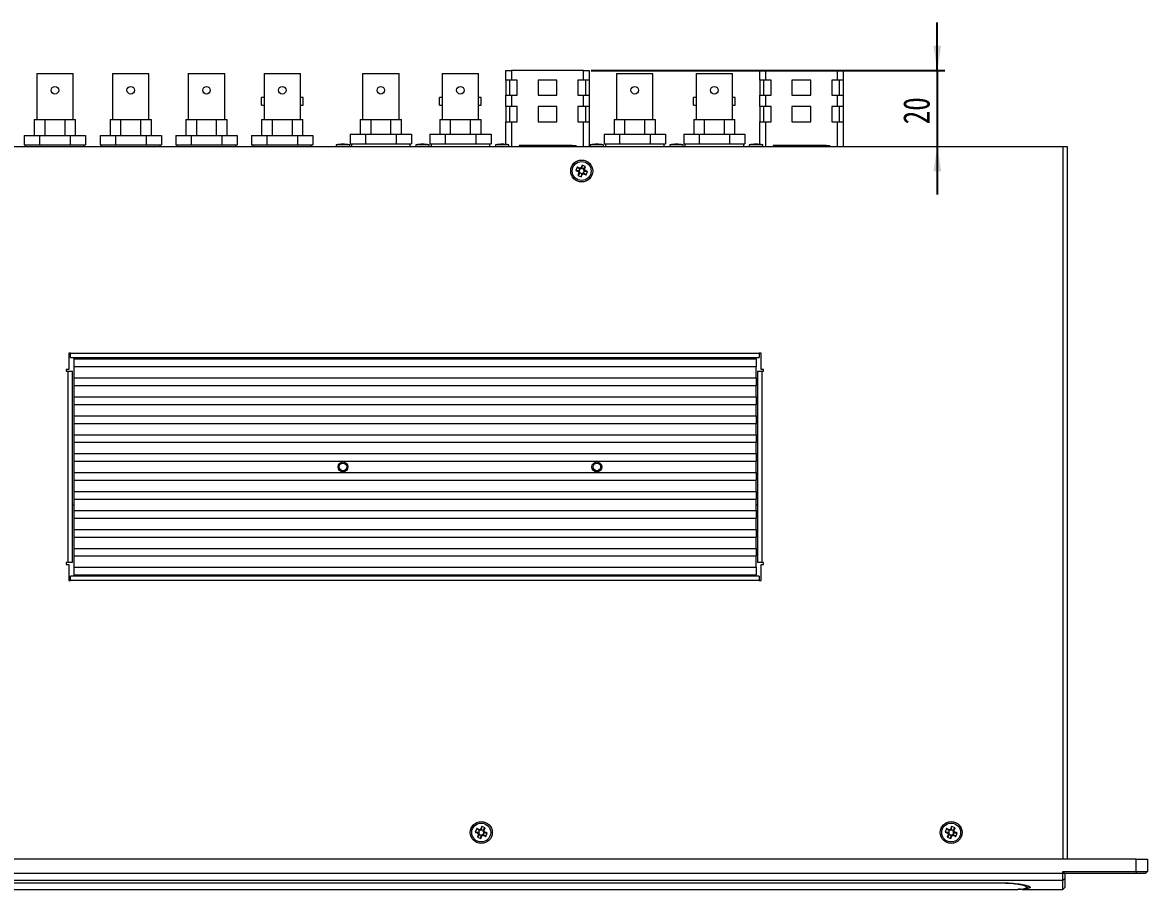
# Model space of a CAD drawing. Header units: millimetres. Extents: x 5 to 589, y 5 to 415.
# Drawn here: x 241.4 to 389.8, y 129.2 to 243.6 of the extents above; entities that cross this region are included whole.
import ezdxf

# ---------------------------------------------------------------- set-up
doc = ezdxf.new("R2010")
doc.units = ezdxf.units.MM
doc.styles.add('SLDTEXTSTYLE0', font='TXT', dxfattribs={"width": 0.75})
doc.dimstyles.new('SLDDIMSTYLE3', dxfattribs={"dimtxt": 3.5, "dimasz": 3.302, "dimexe": 0, "dimexo": 0.0625, "dimgap": 0.875, "dimtad": 1, "dimlfac": 2, "dimrnd": 1e-09, "dimzin": 12, "dimdsep": 46, "dimtxsty": 'SLDTEXTSTYLE0', "dimsah": 1, "dimcen": 0.09, "dimadec": 0, "dimazin": 3, "dimtfac": 1, "dimtmove": 0, "dimatfit": 0, "dimfxl": 1, "dimfrac": 2, "dimtolj": 1, "dimtzin": 12, "dimarcsym": 0})

# ---------------------------------------------------------------- blocks, each defined once
blk = doc.blocks.new('_D_3')
for p, q in [((362.11, 237.27), (362.11, 243.62)), ((316.43, 237.27), (363.11, 237.27)), ((362.11, 237.27), (362.11, 227.27)), ((362.11, 227.27), (362.11, 220.92))]:
    blk.add_line(p, q)
for points in [[(362.11, 237.27), (362.62, 240.58), (361.6, 240.58)], [(362.11, 227.27), (361.6, 223.97), (362.62, 223.97)]]:
    blk.add_solid(points)
at = {"insert": (357.6, 230.19), "char_height": 3.5, "attachment_point": 1, "rotation": 90, "style": 'SLDTEXTSTYLE0'}
blk.add_mtext('20', dxfattribs=at)

msp = doc.modelspace()

# ---------------------------------------------------------------- linework, layer by layer
at = {"color": 7, "linetype": 'Continuous', "lineweight": 15}
for p, q in [((243.2943, 236.8748), (243.2943, 230.8248)), ((243.2943, 236.8748), (248.0943, 236.8748)), ((248.0943, 230.8248), (248.0943, 236.8748)), ((253.2943, 236.8748), (253.2943, 230.8248)), ((253.2943, 236.8748), (258.0943, 236.8748)), ((258.0943, 230.8248), (258.0943, 236.8748)), ((263.2943, 236.8748), (263.2943, 230.8248)), ((263.2943, 236.8748), (268.0943, 236.8748)), ((268.0943, 230.8248), (268.0943, 236.8748)), ((273.2943, 236.8748), (273.2943, 230.8248)), ((273.2943, 236.8748), (278.0943, 236.8748)), ((278.0943, 230.8248), (278.0943, 236.8748)), ((286.2943, 236.8748), (286.2943, 230.8248)), ((286.2943, 236.8748), (291.0943, 236.8748)), ((291.0943, 230.8248), (291.0943, 236.8748)), ((296.7943, 236.8748), (296.7943, 230.8248)), ((296.7943, 236.8748), (301.5943, 236.8748)), ((301.5943, 230.8248), (301.5943, 236.8748)), ((305.1843, 236.0248), (305.1843, 237.2748)), ((305.1843, 237.2748), (305.9343, 237.2748)), ((305.9343, 236.0248), (305.1843, 236.0248)), ((305.1843, 236.0248), (305.1843, 234.0248)), ((305.6843, 236.0248), (305.6843, 234.0248)), ((305.9343, 237.2748), (305.9343, 236.0248)), ((315.4343, 237.2748), (305.9343, 237.2748)), ((306.6843, 236.0248), (305.9343, 236.0248)), ((306.6843, 234.0248), (306.6843, 236.0248)), ((311.9343, 236.0248), (309.4343, 236.0248)), ((309.4343, 236.0248), (309.4343, 234.0248)), ((311.9343, 234.0248), (311.9343, 236.0248)), ((315.4343, 236.0248), (314.6843, 236.0248)), ((314.6843, 236.0248), (314.6843, 234.0248)), ((315.4343, 236.0248), (315.4343, 237.2748)), ((315.4343, 237.2748), (316.1843, 237.2748)), ((316.1843, 236.0248), (315.4343, 236.0248)), ((315.6843, 236.0248), (315.6843, 234.0248)), ((316.1843, 237.2748), (316.1843, 236.0248)), ((316.1843, 236.0248), (316.1843, 234.0248)), ((319.7943, 236.8748), (319.7943, 230.8248)), ((319.7943, 236.8748), (324.5943, 236.8748)), ((324.5943, 230.8248), (324.5943, 236.8748)), ((330.2943, 236.8748), (330.2943, 230.8248)), ((330.2943, 236.8748), (335.0943, 236.8748)), ((335.0943, 230.8248), (335.0943, 236.8748)), ((338.6843, 236.0248), (338.6843, 237.2748)), ((338.6843, 237.2748), (339.4343, 237.2748)), ((339.4343, 236.0248), (338.6843, 236.0248)), ((338.6843, 236.0248), (338.6843, 234.0248)), ((339.1843, 236.0248), (339.1843, 234.0248)), ((339.4343, 237.2748), (339.4343, 236.0248)), ((348.9343, 237.2748), (339.4343, 237.2748)), ((340.1843, 236.0248), (339.4343, 236.0248)), ((340.1843, 234.0248), (340.1843, 236.0248)), ((345.4343, 236.0248), (342.9343, 236.0248)), ((342.9343, 236.0248), (342.9343, 234.0248)), ((345.4343, 234.0248), (345.4343, 236.0248)), ((348.9343, 236.0248), (348.1843, 236.0248)), ((348.1843, 236.0248), (348.1843, 234.0248)), ((348.9343, 236.0248), (348.9343, 237.2748)), ((348.9343, 237.2748), (349.6843, 237.2748)), ((349.6843, 236.0248), (348.9343, 236.0248)), ((349.1843, 236.0248), (349.1843, 234.0248)), ((349.6843, 237.2748), (349.6843, 236.0248)), ((349.6843, 236.0248), (349.6843, 234.0248)), ((273.2943, 233.7248), (272.9443, 233.7248)), ((272.9443, 232.7248), (272.9443, 233.7248)), ((278.4443, 233.7248), (278.0943, 233.7248)), ((278.4443, 232.7248), (278.4443, 233.7248)), ((296.7943, 233.7248), (296.4443, 233.7248)), ((296.4443, 232.7248), (296.4443, 233.7248)), ((301.9443, 233.7248), (301.5943, 233.7248)), ((301.9443, 232.7248), (301.9443, 233.7248)), ((305.1843, 232.5248), (305.1843, 234.0248)), ((305.1843, 234.0248), (305.9343, 234.0248)), ((305.9343, 234.0248), (305.9343, 232.5248)), ((305.9343, 234.0248), (306.6843, 234.0248)), ((309.4343, 234.0248), (311.9343, 234.0248)), ((314.6843, 234.0248), (315.4343, 234.0248)), ((315.4343, 232.5248), (315.4343, 234.0248)), ((315.4343, 234.0248), (316.1843, 234.0248)), ((316.1843, 234.0248), (316.1843, 232.5248)), ((330.2943, 233.7248), (329.9443, 233.7248)), ((329.9443, 232.7248), (329.9443, 233.7248)), ((335.4443, 233.7248), (335.0943, 233.7248)), ((335.4443, 232.7248), (335.4443, 233.7248)), ((338.6843, 232.5248), (338.6843, 234.0248)), ((338.6843, 234.0248), (339.4343, 234.0248)), ((339.4343, 234.0248), (339.4343, 232.5248)), ((339.4343, 234.0248), (340.1843, 234.0248)), ((342.9343, 234.0248), (345.4343, 234.0248)), ((348.1843, 234.0248), (348.9343, 234.0248)), ((348.9343, 232.5248), (348.9343, 234.0248)), ((348.9343, 234.0248), (349.6843, 234.0248)), ((349.6843, 234.0248), (349.6843, 232.5248)), ((272.9443, 232.7248), (273.2943, 232.7248)), ((278.0943, 232.7248), (278.4443, 232.7248)), ((296.4443, 232.7248), (296.7943, 232.7248)), ((301.5943, 232.7248), (301.9443, 232.7248)), ((305.9343, 232.5248), (305.1843, 232.5248)), ((305.1843, 232.5248), (305.1843, 230.5248)), ((305.6843, 232.5248), (305.6843, 230.5248)), ((306.6843, 232.5248), (305.9343, 232.5248)), ((306.6843, 230.5248), (306.6843, 232.5248)), ((309.4343, 232.5248), (309.4343, 230.5248)), ((311.9343, 232.5248), (309.4343, 232.5248)), ((311.9343, 230.5248), (311.9343, 232.5248)), ((315.4343, 232.5248), (314.6843, 232.5248)), ((314.6843, 232.5248), (314.6843, 230.5248)), ((316.1843, 232.5248), (315.4343, 232.5248)), ((315.6843, 232.5248), (315.6843, 230.5248)), ((316.1843, 232.5248), (316.1843, 230.5248)), ((329.9443, 232.7248), (330.2943, 232.7248)), ((335.0943, 232.7248), (335.4443, 232.7248)), ((339.4343, 232.5248), (338.6843, 232.5248)), ((338.6843, 232.5248), (338.6843, 230.5248)), ((339.1843, 232.5248), (339.1843, 230.5248)), ((340.1843, 232.5248), (339.4343, 232.5248)), ((340.1843, 230.5248), (340.1843, 232.5248)), ((342.9343, 232.5248), (342.9343, 230.5248)), ((345.4343, 232.5248), (342.9343, 232.5248)), ((345.4343, 230.5248), (345.4343, 232.5248)), ((348.9343, 232.5248), (348.1843, 232.5248)), ((348.1843, 232.5248), (348.1843, 230.5248)), ((349.6843, 232.5248), (348.9343, 232.5248)), ((349.1843, 232.5248), (349.1843, 230.5248)), ((349.6843, 232.5248), (349.6843, 230.5248)), ((242.9693, 230.8248), (242.9693, 228.7248)), ((242.9693, 230.8248), (244.4018, 230.8248)), ((244.4018, 228.7248), (244.4018, 230.8248)), ((244.4018, 230.8248), (246.9869, 230.8248)), ((246.9869, 230.8248), (246.9869, 228.7248)), ((246.9869, 230.8248), (248.4193, 230.8248)), ((248.4193, 228.7248), (248.4193, 230.8248)), ((252.9693, 230.8248), (252.9693, 228.7248)), ((252.9693, 230.8248), (254.4018, 230.8248)), ((254.4018, 228.7248), (254.4018, 230.8248)), ((254.4018, 230.8248), (256.9869, 230.8248)), ((256.9869, 230.8248), (256.9869, 228.7248)), ((256.9869, 230.8248), (258.4193, 230.8248)), ((258.4193, 228.7248), (258.4193, 230.8248)), ((262.9693, 230.8248), (262.9693, 228.7248)), ((262.9693, 230.8248), (264.4018, 230.8248)), ((264.4018, 228.7248), (264.4018, 230.8248)), ((264.4018, 230.8248), (266.9869, 230.8248)), ((266.9869, 230.8248), (266.9869, 228.7248)), ((266.9869, 230.8248), (268.4193, 230.8248)), ((268.4193, 228.7248), (268.4193, 230.8248)), ((272.9693, 230.8248), (272.9693, 228.7248)), ((272.9693, 230.8248), (274.4018, 230.8248)), ((274.4018, 228.7248), (274.4018, 230.8248)), ((274.4018, 230.8248), (276.9869, 230.8248)), ((276.9869, 230.8248), (276.9869, 228.7248)), ((276.9869, 230.8248), (278.4193, 230.8248)), ((278.4193, 228.7248), (278.4193, 230.8248)), ((285.9693, 230.8248), (285.9693, 228.8748)), ((285.9693, 230.8248), (287.4018, 230.8248)), ((287.4018, 228.8748), (287.4018, 230.8248)), ((287.4018, 230.8248), (289.9869, 230.8248)), ((289.9869, 230.8248), (289.9869, 228.8748)), ((289.9869, 230.8248), (291.4193, 230.8248)), ((291.4193, 228.8748), (291.4193, 230.8248)), ((296.4693, 230.8248), (296.4693, 228.8748)), ((296.4693, 230.8248), (297.9018, 230.8248)), ((297.9018, 228.8748), (297.9018, 230.8248)), ((297.9018, 230.8248), (300.4869, 230.8248)), ((300.4869, 230.8248), (300.4869, 228.8748)), ((300.4869, 230.8248), (301.9193, 230.8248)), ((301.9193, 228.8748), (301.9193, 230.8248)), ((305.1843, 227.534), (305.1843, 230.5248)), ((305.1843, 230.5248), (305.9343, 230.5248)), ((305.9343, 230.5248), (305.9343, 227.2748)), ((305.9343, 230.5248), (306.6843, 230.5248)), ((309.4343, 230.5248), (311.9343, 230.5248)), ((314.6843, 230.5248), (315.4343, 230.5248)), ((315.4343, 227.2748), (315.4343, 230.5248)), ((315.4343, 230.5248), (316.1843, 230.5248)), ((316.1843, 230.5248), (316.1843, 227.2748)), ((319.4693, 230.8248), (319.4693, 228.8748)), ((319.4693, 230.8248), (320.9018, 230.8248)), ((320.9018, 228.8748), (320.9018, 230.8248)), ((320.9018, 230.8248), (323.4869, 230.8248)), ((323.4869, 230.8248), (323.4869, 228.8748)), ((323.4869, 230.8248), (324.9193, 230.8248)), ((324.9193, 228.8748), (324.9193, 230.8248)), ((329.9693, 230.8248), (329.9693, 228.8748)), ((329.9693, 230.8248), (331.4018, 230.8248)), ((331.4018, 228.8748), (331.4018, 230.8248)), ((331.4018, 230.8248), (333.9869, 230.8248)), ((333.9869, 230.8248), (333.9869, 228.8748)), ((333.9869, 230.8248), (335.4193, 230.8248)), ((335.4193, 228.8748), (335.4193, 230.8248)), ((338.6843, 227.534), (338.6843, 230.5248)), ((338.6843, 230.5248), (339.4343, 230.5248)), ((339.4343, 230.5248), (339.4343, 227.2748)), ((339.4343, 230.5248), (340.1843, 230.5248)), ((342.9343, 230.5248), (345.4343, 230.5248)), ((348.1843, 230.5248), (348.9343, 230.5248)), ((348.9343, 227.2748), (348.9343, 230.5248)), ((348.9343, 230.5248), (349.6843, 230.5248)), ((349.6843, 230.5248), (349.6843, 227.2748)), ((241.6529, 228.7248), (241.6529, 227.4748)), ((241.6529, 228.7248), (243.6736, 228.7248)), ((243.6736, 228.7248), (243.6736, 227.4748)), ((243.6736, 228.7248), (247.7151, 228.7248)), ((247.7151, 228.7248), (247.7151, 227.4748)), ((247.7151, 228.7248), (249.7358, 228.7248)), ((249.7358, 228.7248), (249.7358, 227.4748)), ((251.6529, 228.7248), (251.6529, 227.4748)), ((251.6529, 228.7248), (253.6736, 228.7248)), ((253.6736, 228.7248), (253.6736, 227.4748)), ((253.6736, 228.7248), (257.7151, 228.7248)), ((257.7151, 228.7248), (257.7151, 227.4748)), ((257.7151, 228.7248), (259.7358, 228.7248)), ((259.7358, 228.7248), (259.7358, 227.4748)), ((261.6529, 228.7248), (261.6529, 227.4748)), ((261.6529, 228.7248), (263.6736, 228.7248)), ((263.6736, 228.7248), (263.6736, 227.4748)), ((263.6736, 228.7248), (267.7151, 228.7248)), ((267.7151, 228.7248), (267.7151, 227.4748)), ((267.7151, 228.7248), (269.7358, 228.7248)), ((269.7358, 228.7248), (269.7358, 227.4748)), ((271.6529, 228.7248), (271.6529, 227.4748)), ((271.6529, 228.7248), (273.6736, 228.7248)), ((273.6736, 228.7248), (273.6736, 227.4748)), ((273.6736, 228.7248), (277.7151, 228.7248)), ((277.7151, 228.7248), (277.7151, 227.4748)), ((277.7151, 228.7248), (279.7358, 228.7248)), ((279.7358, 228.7248), (279.7358, 227.4748)), ((284.6529, 228.8748), (284.6529, 227.6248)), ((284.6529, 228.8748), (286.6736, 228.8748)), ((286.6736, 228.8748), (286.6736, 227.6248)), ((286.6736, 228.8748), (290.7151, 228.8748)), ((290.7151, 228.8748), (290.7151, 227.6248)), ((290.7151, 228.8748), (292.7358, 228.8748)), ((292.7358, 228.8748), (292.7358, 227.6248)), ((295.1529, 228.8748), (295.1529, 227.6248)), ((295.1529, 228.8748), (297.1736, 228.8748)), ((297.1736, 228.8748), (297.1736, 227.6248)), ((297.1736, 228.8748), (301.2151, 228.8748)), ((301.2151, 228.8748), (301.2151, 227.6248)), ((301.2151, 228.8748), (303.2358, 228.8748)), ((303.2358, 228.8748), (303.2358, 227.6248)), ((318.1529, 228.8748), (318.1529, 227.6248)), ((318.1529, 228.8748), (320.1736, 228.8748)), ((320.1736, 228.8748), (320.1736, 227.6248)), ((320.1736, 228.8748), (324.2151, 228.8748)), ((324.2151, 228.8748), (324.2151, 227.6248)), ((324.2151, 228.8748), (326.2358, 228.8748)), ((326.2358, 228.8748), (326.2358, 227.6248)), ((328.6529, 228.8748), (328.6529, 227.6248)), ((328.6529, 228.8748), (330.6736, 228.8748)), ((330.6736, 228.8748), (330.6736, 227.6248)), ((330.6736, 228.8748), (334.7151, 228.8748)), ((334.7151, 228.8748), (334.7151, 227.6248)), ((334.7151, 228.8748), (336.7358, 228.8748)), ((336.7358, 228.8748), (336.7358, 227.6248)), ((159.2193, 227.2748), (378.6693, 227.2748)), ((241.6529, 227.4748), (241.8317, 227.4748)), ((241.8193, 227.4748), (241.8193, 227.2748)), ((241.8317, 227.4748), (243.4948, 227.4748)), ((243.4948, 227.4748), (243.6736, 227.4748)), ((243.6736, 227.4748), (244.0313, 227.4748)), ((244.0313, 227.4748), (247.3574, 227.4748)), ((247.3574, 227.4748), (247.7151, 227.4748)), ((247.7151, 227.4748), (247.8939, 227.4748)), ((247.8939, 227.4748), (249.5569, 227.4748)), ((249.5569, 227.4748), (249.7358, 227.4748)), ((249.5693, 227.2748), (249.5693, 227.4748)), ((251.6529, 227.4748), (251.8317, 227.4748)), ((251.8193, 227.4748), (251.8193, 227.2748)), ((251.8317, 227.4748), (253.4948, 227.4748)), ((253.4948, 227.4748), (253.6736, 227.4748)), ((253.6736, 227.4748), (254.0313, 227.4748)), ((254.0313, 227.4748), (257.3574, 227.4748)), ((257.3574, 227.4748), (257.7151, 227.4748)), ((257.7151, 227.4748), (257.8939, 227.4748)), ((257.8939, 227.4748), (259.5569, 227.4748)), ((259.5569, 227.4748), (259.7358, 227.4748)), ((259.5693, 227.2748), (259.5693, 227.4748)), ((261.6529, 227.4748), (261.8317, 227.4748)), ((261.8193, 227.4748), (261.8193, 227.2748)), ((261.8317, 227.4748), (263.4948, 227.4748)), ((263.4948, 227.4748), (263.6736, 227.4748)), ((263.6736, 227.4748), (264.0313, 227.4748)), ((264.0313, 227.4748), (267.3574, 227.4748)), ((267.3574, 227.4748), (267.7151, 227.4748)), ((267.7151, 227.4748), (267.8939, 227.4748)), ((267.8939, 227.4748), (269.5569, 227.4748)), ((269.5569, 227.4748), (269.7358, 227.4748)), ((269.5693, 227.2748), (269.5693, 227.4748)), ((271.6529, 227.4748), (271.8317, 227.4748)), ((271.8193, 227.4748), (271.8193, 227.2748)), ((271.8317, 227.4748), (273.4948, 227.4748)), ((273.4948, 227.4748), (273.6736, 227.4748)), ((273.6736, 227.4748), (274.0313, 227.4748)), ((274.0238, 227.4748), (277.3649, 227.4748)), ((277.3574, 227.4748), (277.7151, 227.4748)), ((277.7151, 227.4748), (277.8939, 227.4748)), ((277.8939, 227.4748), (279.5569, 227.4748)), ((279.5569, 227.4748), (279.7358, 227.4748)), ((279.5693, 227.2748), (279.5693, 227.4748)), ((282.8044, 227.4991), (282.8044, 227.2748)), ((284.5842, 227.4991), (282.8044, 227.4991)), ((284.5842, 227.2748), (284.5842, 227.4991)), ((284.6529, 227.6248), (284.8317, 227.6248)), ((284.8193, 227.6248), (284.8193, 227.2748)), ((284.8317, 227.6248), (286.4948, 227.6248)), ((286.4948, 227.6248), (286.6736, 227.6248)), ((286.6736, 227.6248), (287.0313, 227.6248)), ((287.0313, 227.6248), (290.3574, 227.6248)), ((290.3574, 227.6248), (290.7151, 227.6248)), ((290.7151, 227.6248), (290.8939, 227.6248)), ((290.8939, 227.6248), (292.5569, 227.6248)), ((292.5569, 227.6248), (292.7358, 227.6248)), ((292.5693, 227.2748), (292.5693, 227.6248)), ((293.3044, 227.4991), (293.3044, 227.2748)), ((295.0842, 227.4991), (293.3044, 227.4991)), ((295.0842, 227.2748), (295.0842, 227.4991)), ((295.1529, 227.6248), (295.3317, 227.6248)), ((295.3193, 227.6248), (295.3193, 227.2748)), ((295.3317, 227.6248), (296.9948, 227.6248)), ((296.9948, 227.6248), (297.1736, 227.6248)), ((297.1736, 227.6248), (297.5313, 227.6248)), ((297.5313, 227.6248), (300.8574, 227.6248)), ((300.8574, 227.6248), (301.2151, 227.6248)), ((301.2151, 227.6248), (301.3939, 227.6248)), ((301.3939, 227.6248), (303.0569, 227.6248)), ((303.0569, 227.6248), (303.2358, 227.6248)), ((303.0693, 227.2748), (303.0693, 227.6248)), ((303.8044, 227.4991), (303.8044, 227.2748)), ((305.5842, 227.4991), (303.8044, 227.4991)), ((305.5842, 227.2748), (305.5842, 227.4991)), ((306.9443, 227.3748), (306.9443, 227.2748)), ((307.4443, 227.3748), (306.9443, 227.3748)), ((313.9443, 227.3748), (307.4443, 227.3748)), ((313.9443, 227.3748), (314.4443, 227.3748)), ((314.4443, 227.2748), (314.4443, 227.3748)), ((316.3044, 227.4991), (316.3044, 227.2748)), ((318.0842, 227.4991), (316.3044, 227.4991)), ((318.0842, 227.2748), (318.0842, 227.4991)), ((318.1529, 227.6248), (318.3317, 227.6248)), ((318.3193, 227.6248), (318.3193, 227.2748)), ((318.3317, 227.6248), (319.9948, 227.6248)), ((319.9948, 227.6248), (320.1736, 227.6248)), ((320.1736, 227.6248), (320.5313, 227.6248)), ((320.5313, 227.6248), (323.8574, 227.6248)), ((323.8574, 227.6248), (324.2151, 227.6248)), ((324.2151, 227.6248), (324.3939, 227.6248)), ((324.3939, 227.6248), (326.0569, 227.6248)), ((326.0569, 227.6248), (326.2358, 227.6248)), ((326.0693, 227.2748), (326.0693, 227.6248)), ((326.8044, 227.4991), (326.8044, 227.2748)), ((328.5842, 227.4991), (326.8044, 227.4991)), ((328.5842, 227.2748), (328.5842, 227.4991)), ((328.6529, 227.6248), (328.8317, 227.6248)), ((328.8193, 227.6248), (328.8193, 227.2748)), ((328.8317, 227.6248), (330.4948, 227.6248)), ((330.4948, 227.6248), (330.6736, 227.6248)), ((330.6736, 227.6248), (331.0313, 227.6248)), ((331.0238, 227.6248), (334.3649, 227.6248)), ((334.3574, 227.6248), (334.7151, 227.6248)), ((334.7151, 227.6248), (334.8939, 227.6248)), ((334.8939, 227.6248), (336.5569, 227.6248)), ((336.5569, 227.6248), (336.7358, 227.6248)), ((336.5693, 227.2748), (336.5693, 227.6248)), ((337.3044, 227.4991), (337.3044, 227.2748)), ((339.0842, 227.4991), (337.3044, 227.4991)), ((339.0842, 227.2748), (339.0842, 227.4991)), ((340.4443, 227.3748), (340.4443, 227.2748)), ((340.9443, 227.3748), (340.4443, 227.3748)), ((347.4443, 227.3748), (340.9443, 227.3748)), ((347.4443, 227.3748), (347.9443, 227.3748)), ((347.9443, 227.2748), (347.9443, 227.3748)), ((378.6693, 227.2748), (378.6693, 133.2748)), ((378.6693, 227.2748), (379.2443, 227.2748)), ((379.2443, 227.2748), (379.2443, 133.2748)), ((314.5966, 224.5422), (314.4057, 224.0801)), ((314.9896, 224.3799), (314.5966, 224.5422)), ((314.9486, 224.2375), (314.5966, 224.5422)), ((315.2497, 224.8134), (315.0873, 224.4205)), ((315.2497, 224.8134), (315.2171, 224.349)), ((315.7118, 224.6225), (315.2497, 224.8134)), ((315.4071, 224.2705), (315.7118, 224.6225)), ((315.5494, 224.2295), (315.7118, 224.6225)), ((315.983, 223.9695), (315.59, 224.1318)), ((314.4057, 224.0801), (314.7987, 223.9178)), ((314.8701, 224.0475), (314.4057, 224.0801)), ((314.8393, 223.8201), (314.6769, 223.4271)), ((314.9816, 223.7791), (314.6769, 223.4271)), ((314.6769, 223.4271), (315.139, 223.2362)), ((315.1716, 223.7006), (315.139, 223.2362)), ((315.139, 223.2362), (315.3014, 223.6292)), ((315.3991, 223.6697), (315.7921, 223.5074)), ((315.4401, 223.8121), (315.7921, 223.5074)), ((315.5185, 224.0021), (315.983, 223.9695)), ((315.7921, 223.5074), (315.983, 223.9695)), ((247.7693, 199.9748), (247.5193, 199.9748)), ((247.5193, 199.9748), (247.5193, 197.8498)), ((247.7693, 199.9748), (338.6193, 199.9748)), ((247.7693, 199.3998), (247.7693, 199.9748)), ((247.7693, 199.3998), (338.6193, 199.3998)), ((248.1943, 199.3998), (248.1943, 199.2248)), ((248.1943, 199.2248), (338.1943, 199.2248)), ((248.1943, 199.2248), (248.1943, 198.2248)), ((338.1943, 199.2248), (338.1943, 199.3998)), ((338.1943, 199.2248), (338.1943, 198.2248)), ((338.8693, 199.9748), (338.6193, 199.9748)), ((338.6193, 199.9748), (338.6193, 199.3998)), ((338.8693, 197.8498), (338.8693, 199.9748)), ((247.5193, 197.8498), (247.1943, 197.8498)), ((247.1943, 197.8498), (247.1943, 197.5998)), ((247.1943, 197.5998), (247.4443, 197.5998)), ((247.4443, 172.3498), (247.4443, 197.5998)), ((247.4443, 197.5998), (248.0193, 197.5998)), ((248.0193, 172.3498), (248.0193, 197.5998)), ((248.1943, 198.2248), (338.1943, 198.2248)), ((248.1943, 198.2248), (248.1943, 196.7248)), ((338.1943, 196.7248), (338.1943, 198.2248)), ((338.3693, 197.5998), (338.3693, 172.3498)), ((338.3693, 197.5998), (338.9443, 197.5998)), ((339.1943, 197.8498), (338.8693, 197.8498)), ((338.9443, 197.5998), (338.9443, 172.3498)), ((338.9443, 197.5998), (339.1943, 197.5998)), ((339.1943, 197.5998), (339.1943, 197.8498)), ((248.1943, 196.7248), (338.1943, 196.7248)), ((248.1943, 196.7248), (248.1943, 195.7248)), ((338.1943, 196.7248), (338.1943, 195.7248)), ((248.1943, 195.7248), (338.1943, 195.7248)), ((248.1943, 195.7248), (248.1943, 194.2248)), ((338.1943, 194.2248), (338.1943, 195.7248)), ((248.1943, 194.2248), (338.1943, 194.2248)), ((248.1943, 194.2248), (248.1943, 193.2248)), ((248.1943, 193.2248), (338.1943, 193.2248)), ((248.1943, 193.2248), (248.1943, 191.7248)), ((338.1943, 194.2248), (338.1943, 193.2248)), ((338.1943, 191.7248), (338.1943, 193.2248)), ((248.1943, 191.7248), (338.1943, 191.7248)), ((248.1943, 191.7248), (248.1943, 190.7248)), ((338.1943, 191.7248), (338.1943, 190.7248)), ((248.1943, 190.7248), (338.1943, 190.7248)), ((248.1943, 190.7248), (248.1943, 189.2248)), ((338.1943, 189.2248), (338.1943, 190.7248)), ((248.1943, 189.2248), (338.1943, 189.2248)), ((248.1943, 189.2248), (248.1943, 188.2248)), ((338.1943, 189.2248), (338.1943, 188.2248)), ((248.1943, 188.2248), (338.1943, 188.2248)), ((248.1943, 188.2248), (248.1943, 186.7248)), ((338.1943, 186.7248), (338.1943, 188.2248)), ((248.1943, 186.7248), (338.1943, 186.7248)), ((248.1943, 186.7248), (248.1943, 185.7248)), ((248.1943, 185.7248), (338.1943, 185.7248)), ((248.1943, 185.7248), (248.1943, 184.2248)), ((338.1943, 186.7248), (338.1943, 185.7248)), ((338.1943, 184.2248), (338.1943, 185.7248)), ((248.1943, 184.2248), (338.1943, 184.2248)), ((248.1943, 184.2248), (248.1943, 183.2248)), ((338.1943, 184.2248), (338.1943, 183.2248)), ((248.1943, 183.2248), (338.1943, 183.2248)), ((248.1943, 183.2248), (248.1943, 181.7248)), ((338.1943, 181.7248), (338.1943, 183.2248)), ((248.1943, 181.7248), (338.1943, 181.7248)), ((248.1943, 181.7248), (248.1943, 180.7248)), ((338.1943, 181.7248), (338.1943, 180.7248)), ((248.0193, 179.9748), (248.1943, 179.9748)), ((248.1943, 180.7248), (338.1943, 180.7248)), ((248.1943, 180.7248), (248.1943, 179.2248)), ((338.1943, 179.2248), (338.1943, 180.7248)), ((338.1943, 179.9748), (338.3693, 179.9748)), ((248.1943, 179.2248), (338.1943, 179.2248)), ((248.1943, 179.2248), (248.1943, 178.2248)), ((248.1943, 178.2248), (338.1943, 178.2248)), ((248.1943, 178.2248), (248.1943, 176.7248)), ((338.1943, 179.2248), (338.1943, 178.2248)), ((338.1943, 176.7248), (338.1943, 178.2248)), ((248.1943, 176.7248), (338.1943, 176.7248)), ((248.1943, 176.7248), (248.1943, 175.7248)), ((338.1943, 176.7248), (338.1943, 175.7248)), ((248.1943, 175.7248), (338.1943, 175.7248)), ((248.1943, 175.7248), (248.1943, 174.2248)), ((338.1943, 174.2248), (338.1943, 175.7248)), ((248.1943, 174.2248), (338.1943, 174.2248)), ((248.1943, 174.2248), (248.1943, 173.2248)), ((338.1943, 174.2248), (338.1943, 173.2248)), ((247.4443, 172.3498), (247.1943, 172.3498)), ((247.1943, 172.3498), (247.1943, 172.0998)), ((248.0193, 172.3498), (247.4443, 172.3498)), ((248.1943, 173.2248), (338.1943, 173.2248)), ((248.1943, 173.2248), (248.1943, 171.7248)), ((338.1943, 171.7248), (338.1943, 173.2248)), ((338.9443, 172.3498), (338.3693, 172.3498)), ((339.1943, 172.3498), (338.9443, 172.3498)), ((339.1943, 172.0998), (339.1943, 172.3498)), ((247.1943, 172.0998), (247.5193, 172.0998)), ((247.5193, 172.0998), (247.5193, 169.9748)), ((248.1943, 171.7248), (338.1943, 171.7248)), ((248.1943, 171.7248), (248.1943, 170.7248)), ((248.1943, 170.7248), (338.1943, 170.7248)), ((248.1943, 170.7248), (248.1943, 170.5498)), ((338.1943, 171.7248), (338.1943, 170.7248)), ((338.1943, 170.5498), (338.1943, 170.7248)), ((338.8693, 169.9748), (338.8693, 172.0998)), ((338.8693, 172.0998), (339.1943, 172.0998)), ((247.5193, 169.9748), (247.7693, 169.9748)), ((247.7693, 169.9748), (247.7693, 170.5498)), ((338.6193, 170.5498), (247.7693, 170.5498)), ((338.6193, 169.9748), (247.7693, 169.9748)), ((338.6193, 170.5498), (338.6193, 169.9748)), ((338.6193, 169.9748), (338.8693, 169.9748)), ((301.3466, 137.2422), (301.1557, 136.7801)), ((301.1557, 136.7801), (301.5487, 136.6178)), ((301.6201, 136.7475), (301.1557, 136.7801)), ((301.7396, 137.0799), (301.3466, 137.2422)), ((301.6986, 136.9375), (301.3466, 137.2422)), ((301.9997, 137.5134), (301.8373, 137.1205)), ((301.9671, 137.049), (301.9997, 137.5134)), ((302.4618, 137.3225), (301.9997, 137.5134)), ((302.1571, 136.9705), (302.4618, 137.3225)), ((302.2685, 136.7021), (302.733, 136.6695)), ((302.2994, 136.9295), (302.4618, 137.3225)), ((302.733, 136.6695), (302.34, 136.8318)), ((302.5421, 136.2074), (302.733, 136.6695)), ((363.3466, 137.2422), (363.1557, 136.7801)), ((363.1557, 136.7801), (363.5487, 136.6178)), ((363.6201, 136.7475), (363.1557, 136.7801)), ((363.7396, 137.0799), (363.3466, 137.2422)), ((363.6986, 136.9375), (363.3466, 137.2422)), ((363.9997, 137.5134), (363.8373, 137.1205)), ((363.9671, 137.049), (363.9997, 137.5134)), ((364.4618, 137.3225), (363.9997, 137.5134)), ((364.1571, 136.9705), (364.4618, 137.3225)), ((364.2685, 136.7021), (364.733, 136.6695)), ((364.2994, 136.9295), (364.4618, 137.3225)), ((364.733, 136.6695), (364.34, 136.8318)), ((364.5421, 136.2074), (364.733, 136.6695)), ((301.5893, 136.5201), (301.4269, 136.1271)), ((301.7316, 136.4791), (301.4269, 136.1271)), ((301.4269, 136.1271), (301.889, 135.9362)), ((301.889, 135.9362), (301.9216, 136.4006)), ((301.889, 135.9362), (302.0514, 136.3292)), ((302.1491, 136.3697), (302.5421, 136.2074)), ((302.1901, 136.5121), (302.5421, 136.2074)), ((363.5893, 136.5201), (363.4269, 136.1271)), ((363.7316, 136.4791), (363.4269, 136.1271)), ((363.4269, 136.1271), (363.889, 135.9362)), ((363.889, 135.9362), (363.9216, 136.4006)), ((363.889, 135.9362), (364.0514, 136.3292)), ((364.1491, 136.3697), (364.5421, 136.2074)), ((364.1901, 136.5121), (364.5421, 136.2074)), ((388.3443, 133.2248), (149.5443, 133.2248)), ((159.2193, 133.2748), (378.6693, 133.2748)), ((378.1189, 133.2748), (378.1193, 133.2248)), ((378.6693, 133.2748), (379.2443, 133.2748)), ((388.3443, 133.2248), (389.8443, 133.2248)), ((388.3443, 131.5886), (388.3443, 133.2248)), ((389.8443, 133.2248), (389.8443, 131.6025)), ((378.6943, 131.3008), (159.1943, 131.3008)), ((378.6943, 131.5886), (388.3443, 131.5886)), ((378.6943, 131.3008), (378.6943, 131.5886)), ((378.944, 131.3248), (378.6943, 131.5886)), ((378.9443, 131.3139), (378.6943, 131.3008)), ((378.6943, 130.3788), (378.6943, 131.3008)), ((378.9443, 130.6224), (378.6943, 130.3788)), ((388.3443, 131.3248), (378.944, 131.3248)), ((378.9443, 131.3248), (378.9443, 131.3139)), ((378.9443, 131.3139), (378.9443, 130.6224)), ((378.9443, 130.6224), (378.9443, 129.4748)), ((388.3443, 131.5886), (388.3443, 131.3248)), ((389.8443, 131.6025), (389.5802, 131.3248)), ((378.6943, 130.3788), (159.1943, 130.3788)), ((214.8746, 129.2248), (372.7477, 129.2248)), ((370.5943, 130.0268), (223.9443, 130.0268)), ((223.9445, 130.0922), (370.5739, 130.0922)), ((373.2952, 129.2248), (378.6943, 129.2248)), ((378.6943, 129.2248), (378.6943, 130.3788)), ((378.6943, 129.2248), (378.9443, 129.4748))]:
    msp.add_line(p, q, dxfattribs=at)
at = {"color": 8, "linetype": 'Continuous', "lineweight": 15}
for p, q in [((307.4443, 227.3748), (307.4443, 227.2748)), ((313.9443, 227.2748), (313.9443, 227.3748)), ((340.9443, 227.3748), (340.9443, 227.2748)), ((347.4443, 227.2748), (347.4443, 227.3748)), ((377.6193, 133.2748), (377.6193, 133.2248)), ((374.3182, 129.4272), (374.3139, 129.5539))]:
    msp.add_line(p, q, dxfattribs=at)
at = {"color": 7, "linetype": 'Continuous', "lineweight": 15}
for centre, radius in [((245.6943, 234.6748), 0.5), ((255.6943, 234.6748), 0.5), ((265.6943, 234.6748), 0.5), ((275.6943, 234.6748), 0.5), ((288.6943, 234.6748), 0.5), ((299.1943, 234.6748), 0.5), ((322.1943, 234.6748), 0.5), ((332.6943, 234.6748), 0.5), ((315.1943, 224.0248), 1.45), ((315.1943, 224.0248), 1.25), ((283.6943, 184.9748), 0.65), ((317.1943, 184.9748), 0.65), ((283.6943, 184.9748), 0.5), ((317.1943, 184.9748), 0.5), ((301.9443, 136.7248), 1.45), ((363.9443, 136.7248), 1.45), ((301.9443, 136.7248), 1.25), ((363.9443, 136.7248), 1.25)]:
    msp.add_circle(centre, radius, dxfattribs=at)
for centre, radius, start, end in [((283.6943, 219.605), 7.9441, 90, 96.431721), ((283.6943, 219.605), 7.9441, 83.568279, 90), ((294.1943, 219.605), 7.9441, 90, 96.431721), ((294.1943, 219.605), 7.9441, 83.568279, 90), ((304.6943, 219.605), 7.9441, 90, 96.431721), ((304.6943, 219.605), 7.9441, 83.568279, 90), ((317.1943, 219.605), 7.9441, 90, 96.431721), ((317.1943, 219.605), 7.9441, 83.568279, 90), ((327.6943, 219.605), 7.9441, 90, 96.431721), ((327.6943, 219.605), 7.9441, 83.568279, 90), ((338.1943, 219.605), 7.9441, 90, 96.431721), ((338.1943, 219.605), 7.9441, 83.568279, 90), ((315.1943, 224.0248), 0.325, 139.11677, 175.986668), ((315.1943, 224.0248), 0.325, 112.551719, 139.11677), ((315.1943, 224.0248), 0.325, 85.986668, 112.551719), ((315.1943, 224.0248), 0.325, 49.11677, 85.986668), ((315.1943, 224.0248), 0.325, 22.551719, 49.11677), ((315.1943, 224.0248), 0.325, 355.986668, 22.551719), ((315.1943, 224.0248), 0.325, 175.986668, 202.551719), ((315.1943, 224.0248), 0.325, 202.551719, 229.11677), ((315.1943, 224.0248), 0.325, 229.11677, 265.986668), ((315.1943, 224.0248), 0.325, 265.986668, 292.551719), ((315.1943, 224.0248), 0.325, 292.551719, 319.11677), ((315.1943, 224.0248), 0.325, 319.11677, 355.986668), ((301.9443, 136.7248), 0.325, 175.986668, 202.551719), ((301.9443, 136.7248), 0.325, 139.11677, 175.986668), ((301.9443, 136.7248), 0.325, 202.551719, 229.11677), ((301.9443, 136.7248), 0.325, 112.551719, 139.11677), ((301.9443, 136.7248), 0.325, 85.986668, 112.551719), ((301.9443, 136.7248), 0.325, 49.11677, 85.986668), ((301.9443, 136.7248), 0.325, 22.551719, 49.11677), ((301.9443, 136.7248), 0.325, 319.11677, 355.986668), ((301.9443, 136.7248), 0.325, 355.986668, 22.551719), ((363.9443, 136.7248), 0.325, 175.986668, 202.551719), ((363.9443, 136.7248), 0.325, 139.11677, 175.986668), ((363.9443, 136.7248), 0.325, 202.551719, 229.11677), ((363.9443, 136.7248), 0.325, 112.551719, 139.11677), ((363.9443, 136.7248), 0.325, 85.986668, 112.551719), ((363.9443, 136.7248), 0.325, 49.11677, 85.986668), ((363.9443, 136.7248), 0.325, 22.551719, 49.11677), ((363.9443, 136.7248), 0.325, 319.11677, 355.986668), ((363.9443, 136.7248), 0.325, 355.986668, 22.551719), ((301.9443, 136.7248), 0.325, 229.11677, 265.986668), ((301.9443, 136.7248), 0.325, 265.986668, 292.551719), ((301.9443, 136.7248), 0.325, 292.551719, 319.11677), ((363.9443, 136.7248), 0.325, 229.11677, 265.986668), ((363.9443, 136.7248), 0.325, 265.986668, 292.551719), ((363.9443, 136.7248), 0.325, 292.551719, 319.11677)]:
    msp.add_arc(centre, radius, start, end, dxfattribs=at)
for points, knots in [([(314.9896, 224.3799), (314.9977, 224.3774), (315.0139, 224.3725), (315.0396, 224.3759), (315.0624, 224.387), (315.0787, 224.403), (315.0849, 224.4155), (315.0873, 224.4205)], [0, 0, 0, 0, 0.2149721, 0.4299727, 0.64434091, 0.85844186, 1, 1, 1, 1]), ([(315.0697, 224.3249), (315.0695, 224.3249), (315.0572, 224.3225), (315.034, 224.331), (315.0076, 224.3541), (314.9963, 224.3698), (314.9902, 224.3789), (314.9896, 224.3799), (314.9896, 224.3799)], [0, 0, 0, 0, 0.00365137, 0.26326612, 0.50802727, 0.9492404, 0.99994126, 1, 1, 1, 1]), ([(315.0873, 224.4205), (315.0873, 224.4205), (315.0875, 224.4194), (315.0897, 224.4086), (315.0929, 224.3896), (315.0909, 224.3592), (315.0841, 224.341), (315.0772, 224.3312), (315.0726, 224.3269), (315.0698, 224.325), (315.0697, 224.3249)], [0, 0, 0, 0, 0.00005872, 0.0507432, 0.49181378, 0.73649586, 0.865952, 0.93104665, 0.99634981, 1, 1, 1, 1]), ([(315.4945, 224.1494), (315.4945, 224.1496), (315.4921, 224.1619), (315.5006, 224.1852), (315.5236, 224.2115), (315.5394, 224.2228), (315.5485, 224.2289), (315.5494, 224.2295), (315.5494, 224.2295)], [0, 0, 0, 0, 0.00365137, 0.26326612, 0.50802727, 0.9492404, 0.99994126, 1, 1, 1, 1]), ([(315.59, 224.1318), (315.59, 224.1318), (315.5889, 224.1316), (315.5781, 224.1294), (315.5591, 224.1263), (315.5287, 224.1283), (315.5106, 224.1351), (315.5007, 224.1419), (315.4964, 224.1466), (315.4946, 224.1493), (315.4945, 224.1494)], [0, 0, 0, 0, 0.00005872, 0.0507432, 0.49181378, 0.73649586, 0.865952, 0.93104665, 0.99634981, 1, 1, 1, 1]), ([(315.5494, 224.2295), (315.547, 224.2214), (315.5421, 224.2052), (315.5454, 224.1796), (315.5565, 224.1567), (315.5725, 224.1404), (315.585, 224.1343), (315.59, 224.1318)], [0, 0, 0, 0, 0.2149721, 0.4299727, 0.64434091, 0.85844186, 1, 1, 1, 1]), ([(314.7987, 223.9178), (314.7987, 223.9178), (314.7998, 223.918), (314.8106, 223.9202), (314.8295, 223.9233), (314.86, 223.9213), (314.8781, 223.9145), (314.888, 223.9077), (314.8923, 223.903), (314.8941, 223.9003), (314.8942, 223.9002)], [0, 0, 0, 0, 0.00005872, 0.0507432, 0.49181378, 0.73649586, 0.865952, 0.93104665, 0.99634981, 1, 1, 1, 1]), ([(314.8393, 223.8201), (314.8417, 223.8282), (314.8466, 223.8444), (314.8433, 223.87), (314.8322, 223.8929), (314.8162, 223.9092), (314.8037, 223.9153), (314.7987, 223.9178)], [0, 0, 0, 0, 0.214972103, 0.429972695, 0.644340915, 0.85844186, 1, 1, 1, 1]), ([(314.8942, 223.9002), (314.8942, 223.9), (314.8966, 223.8877), (314.8881, 223.8644), (314.865, 223.8381), (314.8493, 223.8268), (314.8402, 223.8207), (314.8393, 223.8201), (314.8393, 223.8201)], [0, 0, 0, 0, 0.00365137, 0.26326612, 0.50802727, 0.9492404, 0.99994126, 1, 1, 1, 1]), ([(315.3014, 223.6292), (315.3014, 223.6292), (315.3011, 223.6302), (315.299, 223.641), (315.2958, 223.66), (315.2978, 223.6904), (315.3046, 223.7086), (315.3115, 223.7184), (315.3161, 223.7227), (315.3188, 223.7246), (315.319, 223.7247)], [0, 0, 0, 0, 0.00005872, 0.0507432, 0.49181378, 0.73649586, 0.865952, 0.93104665, 0.99634981, 1, 1, 1, 1]), ([(315.3991, 223.6697), (315.391, 223.6722), (315.3748, 223.6771), (315.3491, 223.6737), (315.3263, 223.6626), (315.31, 223.6466), (315.3038, 223.6341), (315.3014, 223.6292)], [0, 0, 0, 0, 0.214972103, 0.429972695, 0.644340915, 0.85844186, 1, 1, 1, 1]), ([(315.319, 223.7247), (315.3192, 223.7247), (315.3314, 223.7271), (315.3547, 223.7186), (315.381, 223.6955), (315.3923, 223.6798), (315.3985, 223.6707), (315.3991, 223.6697), (315.3991, 223.6697)], [0, 0, 0, 0, 0.00365137, 0.26326612, 0.50802727, 0.9492404, 0.99994126, 1, 1, 1, 1]), ([(301.5487, 136.6178), (301.5487, 136.6178), (301.5498, 136.618), (301.5606, 136.6202), (301.5795, 136.6233), (301.61, 136.6213), (301.6281, 136.6145), (301.638, 136.6077), (301.6423, 136.603), (301.6441, 136.6003), (301.6442, 136.6002)], [0, 0, 0, 0, 0.00005872, 0.0507432, 0.49181378, 0.73649586, 0.865952, 0.93104665, 0.99634981, 1, 1, 1, 1]), ([(301.5893, 136.5201), (301.5917, 136.5282), (301.5966, 136.5444), (301.5933, 136.57), (301.5822, 136.5929), (301.5662, 136.6092), (301.5537, 136.6153), (301.5487, 136.6178)], [0, 0, 0, 0, 0.214972103, 0.429972695, 0.644340915, 0.85844186, 1, 1, 1, 1]), ([(301.6442, 136.6002), (301.6442, 136.6), (301.6466, 136.5877), (301.6381, 136.5644), (301.615, 136.5381), (301.5993, 136.5268), (301.5902, 136.5207), (301.5893, 136.5201), (301.5893, 136.5201)], [0, 0, 0, 0, 0.00365137, 0.26326612, 0.50802727, 0.9492404, 0.99994126, 1, 1, 1, 1]), ([(301.7396, 137.0799), (301.7477, 137.0774), (301.7639, 137.0725), (301.7896, 137.0759), (301.8124, 137.087), (301.8287, 137.103), (301.8349, 137.1155), (301.8373, 137.1205)], [0, 0, 0, 0, 0.214972103, 0.429972695, 0.644340915, 0.85844186, 1, 1, 1, 1]), ([(301.8197, 137.0249), (301.8195, 137.0249), (301.8072, 137.0225), (301.784, 137.031), (301.7576, 137.0541), (301.7463, 137.0698), (301.7402, 137.0789), (301.7396, 137.0799), (301.7396, 137.0799)], [0, 0, 0, 0, 0.00365137, 0.26326612, 0.50802727, 0.9492404, 0.99994126, 1, 1, 1, 1]), ([(301.8373, 137.1205), (301.8373, 137.1205), (301.8375, 137.1194), (301.8397, 137.1086), (301.8429, 137.0896), (301.8409, 137.0592), (301.8341, 137.041), (301.8272, 137.0312), (301.8226, 137.0269), (301.8198, 137.025), (301.8197, 137.0249)], [0, 0, 0, 0, 0.00005872, 0.0507432, 0.49181378, 0.73649586, 0.865952, 0.93104665, 0.99634981, 1, 1, 1, 1]), ([(302.2445, 136.8494), (302.2445, 136.8496), (302.2421, 136.8619), (302.2506, 136.8852), (302.2736, 136.9115), (302.2894, 136.9228), (302.2985, 136.9289), (302.2994, 136.9295), (302.2994, 136.9295)], [0, 0, 0, 0, 0.00365137, 0.26326612, 0.50802727, 0.9492404, 0.99994126, 1, 1, 1, 1]), ([(302.34, 136.8318), (302.34, 136.8318), (302.3389, 136.8316), (302.3281, 136.8294), (302.3091, 136.8263), (302.2787, 136.8283), (302.2606, 136.8351), (302.2507, 136.8419), (302.2464, 136.8466), (302.2446, 136.8493), (302.2445, 136.8494)], [0, 0, 0, 0, 0.00005872, 0.0507432, 0.49181378, 0.73649586, 0.865952, 0.93104665, 0.99634981, 1, 1, 1, 1]), ([(302.2994, 136.9295), (302.297, 136.9214), (302.2921, 136.9052), (302.2954, 136.8796), (302.3065, 136.8567), (302.3225, 136.8404), (302.335, 136.8343), (302.34, 136.8318)], [0, 0, 0, 0, 0.2149721, 0.4299727, 0.64434091, 0.85844186, 1, 1, 1, 1]), ([(363.5487, 136.6178), (363.5487, 136.6178), (363.5498, 136.618), (363.5606, 136.6202), (363.5795, 136.6233), (363.61, 136.6213), (363.6281, 136.6145), (363.638, 136.6077), (363.6423, 136.603), (363.6441, 136.6003), (363.6442, 136.6002)], [0, 0, 0, 0, 0.00005872, 0.0507432, 0.49181378, 0.73649586, 0.865952, 0.93104665, 0.99634981, 1, 1, 1, 1]), ([(363.5893, 136.5201), (363.5917, 136.5282), (363.5966, 136.5444), (363.5933, 136.57), (363.5822, 136.5929), (363.5662, 136.6092), (363.5537, 136.6153), (363.5487, 136.6178)], [0, 0, 0, 0, 0.2149721, 0.4299727, 0.64434091, 0.85844186, 1, 1, 1, 1]), ([(363.6442, 136.6002), (363.6442, 136.6), (363.6466, 136.5877), (363.6381, 136.5644), (363.615, 136.5381), (363.5993, 136.5268), (363.5902, 136.5207), (363.5893, 136.5201), (363.5893, 136.5201)], [0, 0, 0, 0, 0.00365137, 0.26326612, 0.50802727, 0.9492404, 0.99994126, 1, 1, 1, 1]), ([(363.7396, 137.0799), (363.7477, 137.0774), (363.7639, 137.0725), (363.7896, 137.0759), (363.8124, 137.087), (363.8287, 137.103), (363.8349, 137.1155), (363.8373, 137.1205)], [0, 0, 0, 0, 0.2149721, 0.4299727, 0.64434091, 0.85844186, 1, 1, 1, 1]), ([(363.8197, 137.0249), (363.8195, 137.0249), (363.8072, 137.0225), (363.784, 137.031), (363.7576, 137.0541), (363.7463, 137.0698), (363.7402, 137.0789), (363.7396, 137.0799), (363.7396, 137.0799)], [0, 0, 0, 0, 0.00365137, 0.26326612, 0.50802727, 0.9492404, 0.99994126, 1, 1, 1, 1]), ([(363.8373, 137.1205), (363.8373, 137.1205), (363.8375, 137.1194), (363.8397, 137.1086), (363.8429, 137.0896), (363.8409, 137.0592), (363.8341, 137.041), (363.8272, 137.0312), (363.8226, 137.0269), (363.8198, 137.025), (363.8197, 137.0249)], [0, 0, 0, 0, 0.00005872, 0.0507432, 0.49181378, 0.73649586, 0.865952, 0.93104665, 0.99634981, 1, 1, 1, 1]), ([(364.2445, 136.8494), (364.2445, 136.8496), (364.2421, 136.8619), (364.2506, 136.8852), (364.2736, 136.9115), (364.2894, 136.9228), (364.2985, 136.9289), (364.2994, 136.9295), (364.2994, 136.9295)], [0, 0, 0, 0, 0.00365137, 0.26326612, 0.50802727, 0.9492404, 0.99994126, 1, 1, 1, 1]), ([(364.34, 136.8318), (364.34, 136.8318), (364.3389, 136.8316), (364.3281, 136.8294), (364.3091, 136.8263), (364.2787, 136.8283), (364.2606, 136.8351), (364.2507, 136.8419), (364.2464, 136.8466), (364.2446, 136.8493), (364.2445, 136.8494)], [0, 0, 0, 0, 0.00005872, 0.0507432, 0.49181378, 0.73649586, 0.865952, 0.93104665, 0.99634981, 1, 1, 1, 1]), ([(364.2994, 136.9295), (364.297, 136.9214), (364.2921, 136.9052), (364.2954, 136.8796), (364.3065, 136.8567), (364.3225, 136.8404), (364.335, 136.8343), (364.34, 136.8318)], [0, 0, 0, 0, 0.2149721, 0.4299727, 0.64434091, 0.85844186, 1, 1, 1, 1]), ([(302.0514, 136.3292), (302.0514, 136.3292), (302.0511, 136.3302), (302.049, 136.341), (302.0458, 136.36), (302.0478, 136.3904), (302.0546, 136.4086), (302.0615, 136.4184), (302.0661, 136.4227), (302.0688, 136.4246), (302.069, 136.4247)], [0, 0, 0, 0, 0.00005872, 0.0507432, 0.49181378, 0.73649586, 0.865952, 0.93104665, 0.99634981, 1, 1, 1, 1]), ([(302.1491, 136.3697), (302.141, 136.3722), (302.1248, 136.3771), (302.0991, 136.3737), (302.0763, 136.3626), (302.06, 136.3466), (302.0538, 136.3341), (302.0514, 136.3292)], [0, 0, 0, 0, 0.2149721, 0.4299727, 0.64434091, 0.85844186, 1, 1, 1, 1]), ([(302.069, 136.4247), (302.0692, 136.4247), (302.0814, 136.4271), (302.1047, 136.4186), (302.131, 136.3955), (302.1423, 136.3798), (302.1485, 136.3707), (302.1491, 136.3697), (302.1491, 136.3697)], [0, 0, 0, 0, 0.00365137, 0.26326612, 0.50802727, 0.9492404, 0.99994126, 1, 1, 1, 1]), ([(364.0514, 136.3292), (364.0514, 136.3292), (364.0511, 136.3302), (364.049, 136.341), (364.0458, 136.36), (364.0478, 136.3904), (364.0546, 136.4086), (364.0615, 136.4184), (364.0661, 136.4227), (364.0688, 136.4246), (364.069, 136.4247)], [0, 0, 0, 0, 0.00005872, 0.0507432, 0.49181378, 0.73649586, 0.865952, 0.93104665, 0.99634981, 1, 1, 1, 1]), ([(364.1491, 136.3697), (364.141, 136.3722), (364.1248, 136.3771), (364.0991, 136.3737), (364.0763, 136.3626), (364.06, 136.3466), (364.0538, 136.3341), (364.0514, 136.3292)], [0, 0, 0, 0, 0.2149721, 0.4299727, 0.64434091, 0.85844186, 1, 1, 1, 1]), ([(364.069, 136.4247), (364.0692, 136.4247), (364.0814, 136.4271), (364.1047, 136.4186), (364.131, 136.3955), (364.1423, 136.3798), (364.1485, 136.3707), (364.1491, 136.3697), (364.1491, 136.3697)], [0, 0, 0, 0, 0.00365137, 0.26326612, 0.50802727, 0.9492404, 0.99994126, 1, 1, 1, 1]), ([(388.3443, 131.5886), (388.4977, 131.5886), (388.8328, 131.5884), (389.2264, 131.5892), (389.5084, 131.5919), (389.6895, 131.5949), (389.8185, 131.5988), (389.8356, 131.6012), (389.8443, 131.6025)], [0, 0, 0, 0, 0.1951524, 0.42637032, 0.55612445, 0.69498407, 0.84294445, 1, 1, 1, 1]), ([(389.5802, 131.3248), (389.5771, 131.3248), (389.5708, 131.3248), (389.4697, 131.3248), (389.2382, 131.3248), (388.8972, 131.3248), (388.5875, 131.3248), (388.4249, 131.3248), (388.3443, 131.3248)], [0, 0, 0, 0, 0.12445114, 0.25136879, 0.50021651, 0.74893914, 0.87564255, 1, 1, 1, 1]), ([(370.5739, 130.0922), (370.9976, 130.0839), (371.8448, 130.0673), (372.9751, 129.9444), (373.8464, 129.7807), (374.355, 129.6045), (374.4238, 129.4887), (374.3355, 129.4372), (374.3182, 129.4272)], [0, 0, 0, 0, 0.188270557, 0.376473652, 0.566613587, 0.759453399, 0.952893258, 1, 1, 1, 1]), ([(373.8381, 129.4417), (373.8572, 129.4538), (373.937, 129.5047), (373.8533, 129.6138), (373.392, 129.7676), (372.6345, 129.9053), (371.6707, 130.0064), (370.9527, 130.02), (370.5943, 130.0268)], [0, 0, 0, 0, 0.062068366, 0.25932433, 0.452012879, 0.638132812, 0.819423117, 1, 1, 1, 1]), ([(372.7477, 129.268), (372.9746, 129.2594), (373.4047, 129.2432), (373.6991, 129.378), (373.8381, 129.4417)], [0, 0, 0, 0, 0.52759248, 1, 1, 1, 1]), ([(374.3182, 129.4272), (374.1437, 129.3631), (373.7936, 129.2348), (373.277, 129.1995), (372.9105, 129.2547), (372.8117, 129.2696)], [0, 0, 0, 0, 0.42080309, 0.8438459, 1, 1, 1, 1]), ([(373.9705, 129.4819), (373.9854, 129.4895), (374.029, 129.512), (374.1334, 129.5942), (374.1324, 129.6773), (374.1322, 129.6886)], [0, 0, 0, 0, 0.30843552, 0.90674122, 1, 1, 1, 1])]:
    msp.add_open_spline(points, degree=3, knots=knots, dxfattribs=at)
at = {"color": 8, "linetype": 'Continuous', "lineweight": 15}
msp.add_open_spline([(370.5943, 130.0916), (370.5943, 130.0785), (370.5943, 130.0462), (370.5943, 130.034), (370.5943, 130.0268)], degree=3, knots=[0, 0, 0, 0, 0.40519275, 1, 1, 1, 1], dxfattribs=at)

# ---------------------------------------------------------------- dimensions: what is measured, and where the dimension line sits
dim = msp.add_linear_dim(base=(362.1118, 227.2748), p1=(315.4343, 237.2748), p2=(379.2443, 227.2748), angle=90, dimstyle='SLDDIMSTYLE3')
dim.commit()
dim.dimension.update_dxf_attribs({"geometry": '_D_3', "text_midpoint": (362.1118, 232.7745), "dimtype": 160})

doc.saveas('drawing.dxf')
